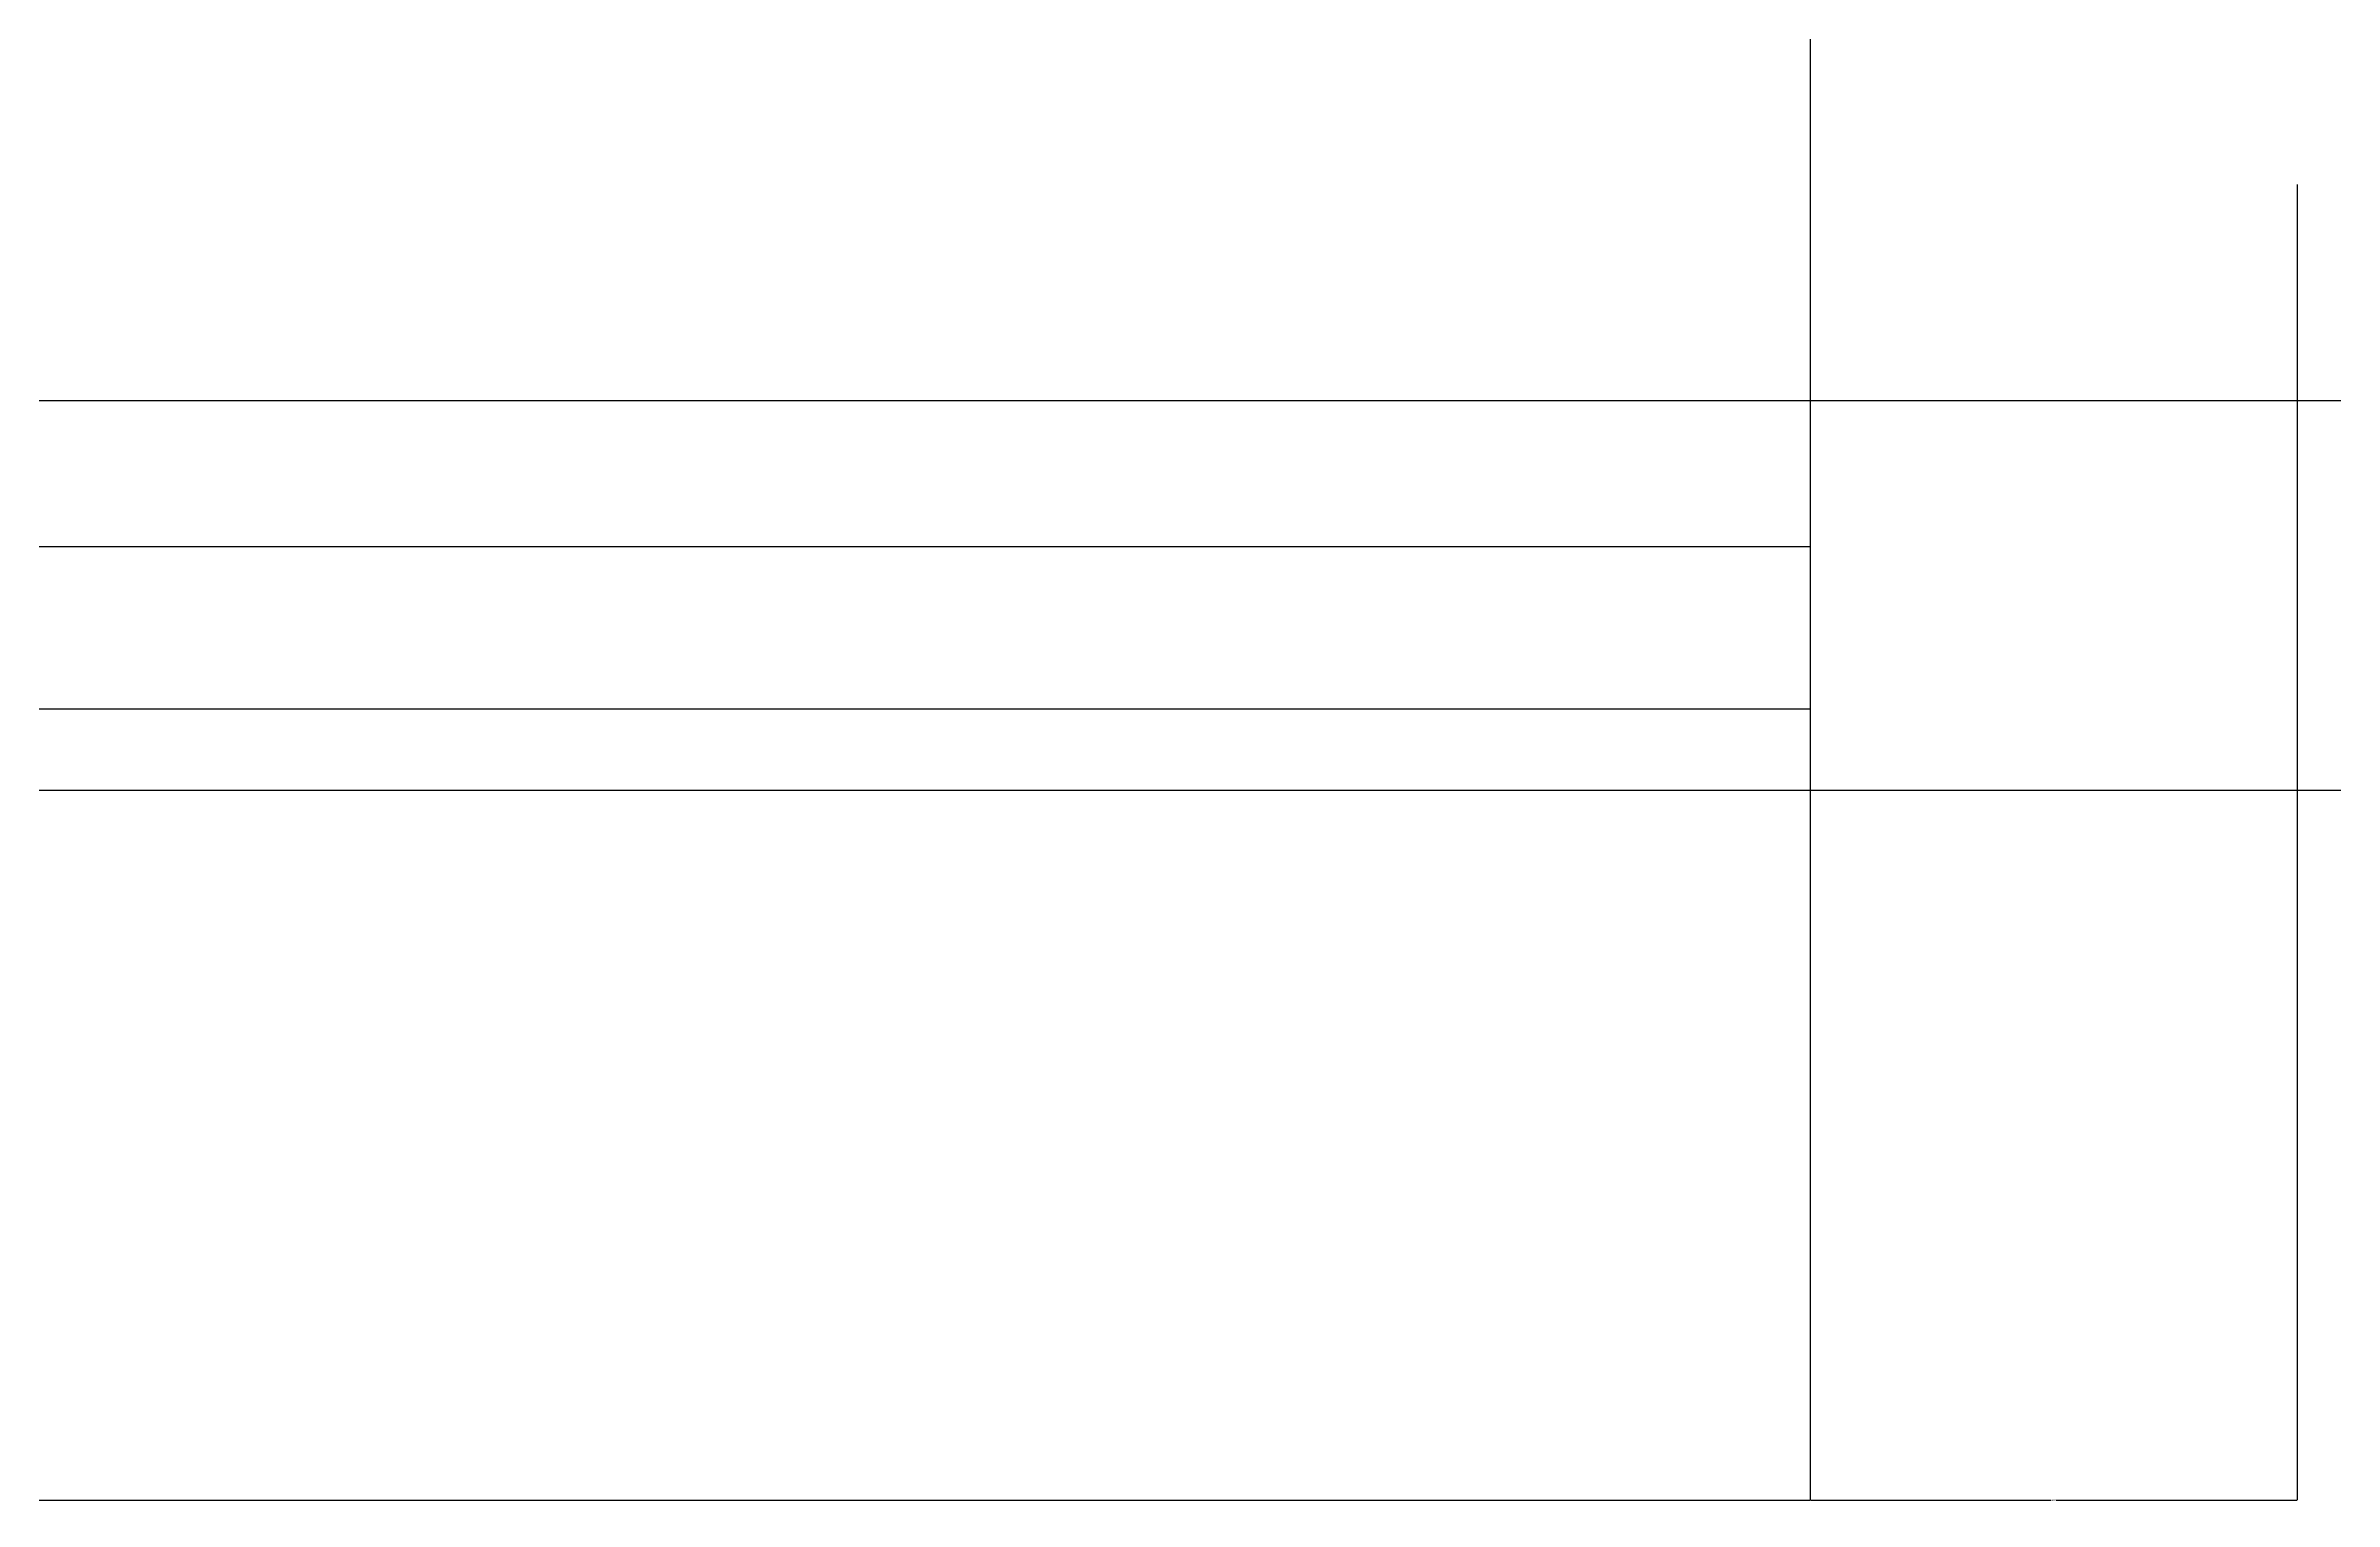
# Model space of a CAD drawing. Header units: metres. Extents: x 46426 to 130526, y 61608 to 121008.
# Drawn here: x 81959 to 83369, y 81671 to 82568 of the extents above; entities that cross this region are included whole.
import ezdxf

# ---------------------------------------------------------------- set-up
doc = ezdxf.new("R2010")
doc.units = ezdxf.units.M
for name, color, linetype in [('DOTE', 9, 'Continuous'), ('PUB_DIM', 3, 'Continuous'), ('WALL', 2, 'Continuous'), ('WINDOW', 7, 'Continuous')]:
    doc.layers.add(name, color=color, linetype=linetype)
doc.dimstyles.get("Standard").update_dxf_attribs({"dimtxt": 2.5, "dimasz": 2.5, "dimexe": 1.25, "dimexo": 0.625, "dimtad": 1, "dimcen": 2.5, "dimazin": 3, "dimtfac": 1, "dimtmove": 0, "dimatfit": 3})

# ---------------------------------------------------------------- blocks, each defined once
blk = doc.blocks.new('*D9')
for p, q in [((83045.74, 82479.95), (83045.74, 81671.66)), ((83345.74, 82482.26), (83345.74, 81671.66)), ((83045.99, 81671.66), (83194.24, 81671.66)), ((83197.24, 81671.66), (83345.49, 81671.66))]:
    blk.add_line(p, q)
at = {"layer": 'Defpoints'}
for p in [(83045.74, 82479.95), (83345.74, 82482.26), (83045.74, 81671.66)]:
    blk.add_point(p, dxfattribs=at)
at = {"layer": 'PUB_DIM', "insert": (83195.74, 81671.66), "char_height": 1, "attachment_point": 5}
blk.add_mtext('300', dxfattribs=at)
blk = doc.blocks.new('*D10')
for p, q in [((83045.74, 82507.61), (83045.74, 81671.66)), ((80045.74, 82479.95), (80045.74, 81671.66)), ((80045.99, 81671.66), (81543.74, 81671.66)), ((81547.74, 81671.66), (83045.49, 81671.66))]:
    blk.add_line(p, q)
at = {"layer": 'Defpoints'}
for p in [(83045.74, 82507.61), (80045.74, 82479.95), (80045.74, 81671.66)]:
    blk.add_point(p, dxfattribs=at)
at = {"layer": 'PUB_DIM', "insert": (81545.74, 81671.66), "char_height": 1, "attachment_point": 5}
blk.add_mtext('3000', dxfattribs=at)

msp = doc.modelspace()

# ---------------------------------------------------------------- linework, layer by layer
at = {"layer": 'DOTE'}
msp.add_line((78761.58, 82349.12), (84244.24, 82349.12), dxfattribs=at)
at = {"layer": 'WALL'}
for p, q in [((83045.74, 82589.12), (83045.74, 82109.12)), ((83045.74, 82109.12), (84244.24, 82109.12))]:
    msp.add_line(p, q, dxfattribs=at)
at = {"layer": 'WINDOW'}
for p, q in [((80045.74, 82259.12), (83045.74, 82259.12)), ((80045.74, 82159.12), (83045.74, 82159.12)), ((80045.74, 82109.12), (83045.74, 82109.12))]:
    msp.add_line(p, q, dxfattribs=at)

# ---------------------------------------------------------------- dimensions: what is measured, and where the dimension line sits
at = {"layer": 'PUB_DIM'}
for base, p1, p2, picture, middle in [((80045.74, 81671.66), (80045.74, 82479.95, 68.8), (83045.74, 82507.61, -74.22), '*D10', (81545.74, 81671.66)), ((83045.74, 81671.66), (83045.74, 82479.95, -16.52), (83345.74, 82482.26, -28.44), '*D9', (83195.74, 81671.66))]:
    dim = msp.add_linear_dim(base=base, p1=p1, p2=p2, dimstyle='Standard', dxfattribs=at)
    dim.commit()
    dim.dimension.update_dxf_attribs({"geometry": picture, "text_midpoint": middle})

doc.saveas('drawing.dxf')
